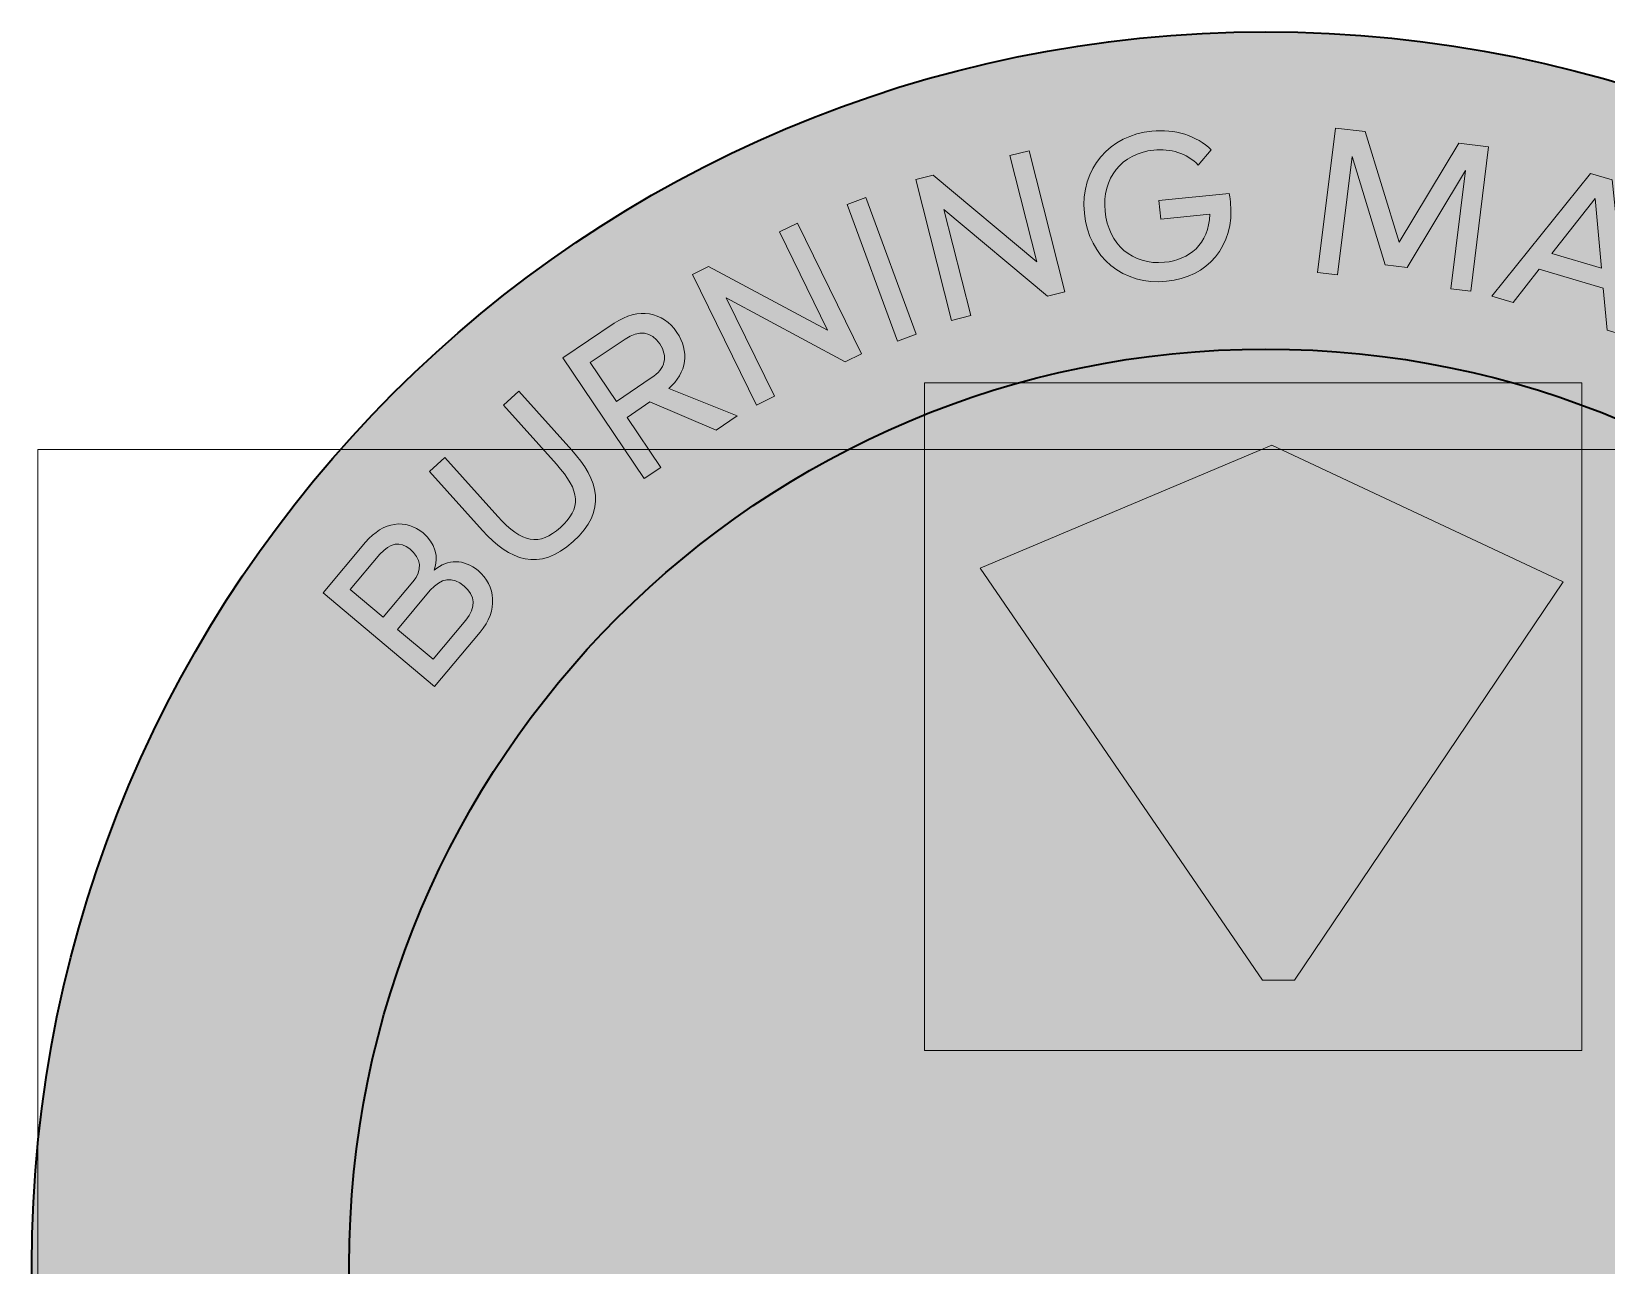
# Model space of a CAD drawing. Header units: millimetres. Extents: x 35 to 157, y -105 to -32.
# Drawn here: x 34.99 to 79.66, y -70 to -34.99 of the extents above; entities that cross this region are included whole.
import ezdxf

# ---------------------------------------------------------------- set-up
doc = ezdxf.new("R2010")
doc.units = ezdxf.units.MM
doc.header["$MEASUREMENT"] = 0
doc.layers.add('Layer 1', color=7, linetype='Continuous', lineweight=0)
picture_1 = doc.add_image_def('image1.png', size_in_pixel=(2001, 1330))
picture_2 = doc.add_image_def('image2.png', size_in_pixel=(363, 369))

# ---------------------------------------------------------------- blocks, each defined once
blk = doc.blocks.new('Block_3')
at = {"layer": 'Layer 1'}
h = blk.add_hatch(color=250, dxfattribs=at)
h.dxf.hatch_style = 2
edge = h.paths.add_edge_path()
edge.add_spline(control_points=[(68.999, -39.833), (69.12, -41.083), (68.347, -41.964), (67.185, -42.077), (65.965, -42.195), (64.976, -41.409), (64.854, -40.147), (64.729, -38.862), (65.592, -37.931), (66.771, -37.817), (67.417, -37.754), (68.039, -37.942), (68.451, -38.346), (68.451, -38.346), (68.085, -38.779), (68.085, -38.779), (67.75, -38.438), (67.299, -38.31), (66.824, -38.356), (65.902, -38.446), (65.35, -39.157), (65.44, -40.09), (65.532, -41.029), (66.218, -41.626), (67.127, -41.537), (67.825, -41.469), (68.387, -41.03), (68.41, -40.174), (68.41, -40.174), (67.02, -40.31), (67.02, -40.31), (67.02, -40.31), (66.968, -39.782), (66.968, -39.782), (66.968, -39.782), (68.957, -39.588), (68.957, -39.588), (68.975, -39.652), (68.985, -39.686), (68.999, -39.833)], knot_values=[0, 0, 0, 0, 1, 1, 1, 2, 2, 2, 3, 3, 3, 4, 4, 4, 5, 5, 5, 6, 6, 6, 7, 7, 7, 8, 8, 8, 9, 9, 9, 10, 10, 10, 11, 11, 11, 12, 12, 12, 13, 13, 13, 13], degree=3, periodic=0)
h = blk.add_hatch(color=250, dxfattribs=at)
h.dxf.hatch_style = 2
edge = h.paths.add_edge_path()
edge.add_spline(control_points=[(75.812, -42.359), (75.812, -42.359), (75.25, -42.289), (75.25, -42.289), (75.25, -42.289), (75.663, -38.937), (75.663, -38.937), (75.663, -38.937), (74.006, -41.685), (74.006, -41.685), (74.006, -41.685), (73.386, -41.608), (73.386, -41.608), (73.386, -41.608), (72.445, -38.54), (72.445, -38.54), (72.445, -38.54), (72.032, -41.893), (72.032, -41.893), (72.032, -41.893), (71.47, -41.823), (71.47, -41.823), (71.47, -41.823), (71.975, -37.728), (71.975, -37.728), (71.975, -37.728), (72.818, -37.831), (72.818, -37.831), (72.818, -37.831), (73.779, -40.968), (73.779, -40.968), (73.779, -40.968), (75.474, -38.159), (75.474, -38.159), (75.474, -38.159), (76.317, -38.263), (76.317, -38.263), (76.317, -38.263), (75.812, -42.359), (75.812, -42.359)], knot_values=[0, 0, 0, 0, 1, 1, 1, 2, 2, 2, 3, 3, 3, 4, 4, 4, 5, 5, 5, 6, 6, 6, 7, 7, 7, 8, 8, 8, 9, 9, 9, 10, 10, 10, 11, 11, 11, 12, 12, 12, 13, 13, 13, 13], degree=3, periodic=0)
h = blk.add_hatch(color=250, dxfattribs=at)
h.dxf.hatch_style = 2
edge = h.paths.add_edge_path()
edge.add_spline(control_points=[(63.283, -38.371), (63.283, -38.371), (64.301, -42.372), (64.301, -42.372), (64.301, -42.372), (63.804, -42.499), (63.804, -42.499), (63.804, -42.499), (60.871, -40.037), (60.871, -40.037), (60.871, -40.037), (61.637, -43.05), (61.637, -43.05), (61.637, -43.05), (61.088, -43.189), (61.088, -43.189), (61.088, -43.189), (60.071, -39.188), (60.071, -39.188), (60.071, -39.188), (60.568, -39.061), (60.568, -39.061), (60.568, -39.061), (63.501, -41.523), (63.501, -41.523), (63.501, -41.523), (62.735, -38.51), (62.735, -38.51), (62.735, -38.51), (63.283, -38.371), (63.283, -38.371)], knot_values=[0, 0, 0, 0, 1, 1, 1, 2, 2, 2, 3, 3, 3, 4, 4, 4, 5, 5, 5, 6, 6, 6, 7, 7, 7, 8, 8, 8, 9, 9, 9, 10, 10, 10, 10], degree=3, periodic=0)
h = blk.add_hatch(color=250, dxfattribs=at)
h.dxf.hatch_style = 2
edge = h.paths.add_edge_path()
edge.add_spline(control_points=[(79.517, -41.702), (79.517, -41.702), (79.338, -39.724), (79.338, -39.724), (79.338, -39.724), (78.108, -41.287), (78.108, -41.287), (78.108, -41.287), (79.517, -41.702), (79.517, -41.702)], knot_values=[0, 0, 0, 0, 1, 1, 1, 2, 2, 2, 3, 3, 3, 3], degree=3, periodic=0)
edge = h.paths.add_edge_path()
edge.add_spline(control_points=[(79.571, -42.271), (79.571, -42.271), (77.755, -41.736), (77.755, -41.736), (77.755, -41.736), (77.017, -42.674), (77.017, -42.674), (77.017, -42.674), (76.411, -42.496), (76.411, -42.496), (76.411, -42.496), (79.209, -39.016), (79.209, -39.016), (79.209, -39.016), (79.825, -39.198), (79.825, -39.198), (79.825, -39.198), (80.287, -43.639), (80.287, -43.639), (80.287, -43.639), (79.681, -43.46), (79.681, -43.46), (79.681, -43.46), (79.571, -42.271), (79.571, -42.271)], knot_values=[0, 0, 0, 0, 1, 1, 1, 2, 2, 2, 3, 3, 3, 4, 4, 4, 5, 5, 5, 6, 6, 6, 7, 7, 7, 8, 8, 8, 8], degree=3, periodic=0)
h = blk.add_hatch(color=250, dxfattribs=at)
h.dxf.hatch_style = 2
edge = h.paths.add_edge_path()
edge.add_spline(control_points=[(60.08, -43.576), (60.08, -43.576), (59.549, -43.772), (59.549, -43.772), (59.549, -43.772), (58.124, -39.898), (58.124, -39.898), (58.124, -39.898), (58.656, -39.703), (58.656, -39.703), (58.656, -39.703), (60.08, -43.576), (60.08, -43.576)], knot_values=[0, 0, 0, 0, 1, 1, 1, 2, 2, 2, 3, 3, 3, 4, 4, 4, 4], degree=3, periodic=0)
h = blk.add_hatch(color=250, dxfattribs=at)
h.dxf.hatch_style = 2
edge = h.paths.add_edge_path()
edge.add_spline(control_points=[(56.712, -40.423), (56.712, -40.423), (58.528, -44.131), (58.528, -44.131), (58.528, -44.131), (58.067, -44.357), (58.067, -44.357), (58.067, -44.357), (54.693, -42.548), (54.693, -42.548), (54.693, -42.548), (56.06, -45.34), (56.06, -45.34), (56.06, -45.34), (55.551, -45.589), (55.551, -45.589), (55.551, -45.589), (53.735, -41.881), (53.735, -41.881), (53.735, -41.881), (54.196, -41.656), (54.196, -41.656), (54.196, -41.656), (57.571, -43.464), (57.571, -43.464), (57.571, -43.464), (56.204, -40.672), (56.204, -40.672), (56.204, -40.672), (56.712, -40.423), (56.712, -40.423)], knot_values=[0, 0, 0, 0, 1, 1, 1, 2, 2, 2, 3, 3, 3, 4, 4, 4, 5, 5, 5, 6, 6, 6, 7, 7, 7, 8, 8, 8, 9, 9, 9, 10, 10, 10, 10], degree=3, periodic=0)
h = blk.add_hatch(color=250, dxfattribs=at)
h.dxf.hatch_style = 2
edge = h.paths.add_edge_path()
edge.add_spline(control_points=[(51.578, -45.49), (51.578, -45.49), (52.57, -44.82), (52.57, -44.82), (52.971, -44.549), (53.049, -44.212), (52.808, -43.855), (52.567, -43.498), (52.225, -43.445), (51.824, -43.715), (51.824, -43.715), (50.832, -44.385), (50.832, -44.385), (50.832, -44.385), (51.578, -45.49), (51.578, -45.49)], knot_values=[0, 0, 0, 0, 1, 1, 1, 2, 2, 2, 3, 3, 3, 4, 4, 4, 5, 5, 5, 5], degree=3, periodic=0)
edge = h.paths.add_edge_path()
edge.add_spline(control_points=[(52.532, -45.501), (52.532, -45.501), (51.881, -45.939), (51.881, -45.939), (51.881, -45.939), (52.838, -47.357), (52.838, -47.357), (52.838, -47.357), (52.369, -47.674), (52.369, -47.674), (52.369, -47.674), (50.059, -44.252), (50.059, -44.252), (50.059, -44.252), (51.521, -43.266), (51.521, -43.266), (52.205, -42.804), (52.898, -42.934), (53.297, -43.525), (53.657, -44.058), (53.58, -44.672), (53.064, -45.12), (53.064, -45.12), (55.004, -45.895), (55.004, -45.895), (55.004, -45.895), (54.407, -46.298), (54.407, -46.298), (54.407, -46.298), (52.532, -45.501), (52.532, -45.501)], knot_values=[0, 0, 0, 0, 1, 1, 1, 2, 2, 2, 3, 3, 3, 4, 4, 4, 5, 5, 5, 6, 6, 6, 7, 7, 7, 8, 8, 8, 9, 9, 9, 10, 10, 10, 10], degree=3, periodic=0)
h = blk.add_hatch(color=250, dxfattribs=at)
h.dxf.hatch_style = 2
edge = h.paths.add_edge_path()
edge.add_spline(control_points=[(47.779, -49.144), (47.779, -49.144), (46.277, -47.473), (46.277, -47.473), (46.277, -47.473), (46.716, -47.079), (46.716, -47.079), (46.716, -47.079), (48.217, -48.75), (48.217, -48.75), (48.903, -49.513), (49.391, -49.598), (49.992, -49.058), (50.589, -48.522), (50.569, -48.033), (49.876, -47.261), (49.876, -47.261), (48.374, -45.589), (48.374, -45.589), (48.374, -45.589), (48.813, -45.195), (48.813, -45.195), (48.813, -45.195), (50.314, -46.867), (50.314, -46.867), (51.067, -47.704), (51.337, -48.579), (50.355, -49.462), (49.385, -50.333), (48.547, -50), (47.779, -49.144)], knot_values=[0, 0, 0, 0, 1, 1, 1, 2, 2, 2, 3, 3, 3, 4, 4, 4, 5, 5, 5, 6, 6, 6, 7, 7, 7, 8, 8, 8, 9, 9, 9, 10, 10, 10, 10], degree=3, periodic=0)
h = blk.add_hatch(color=250, dxfattribs=at)
h.dxf.hatch_style = 2
edge = h.paths.add_edge_path()
edge.add_spline(control_points=[(47.258, -50.723), (46.937, -50.454), (46.601, -50.487), (46.302, -50.844), (46.302, -50.844), (45.373, -51.951), (45.373, -51.951), (45.373, -51.951), (46.38, -52.796), (46.38, -52.796), (46.38, -52.796), (47.309, -51.689), (47.309, -51.689), (47.608, -51.332), (47.578, -50.992), (47.258, -50.723)], knot_values=[0, 0, 0, 0, 1, 1, 1, 2, 2, 2, 3, 3, 3, 4, 4, 4, 5, 5, 5, 5], degree=3, periodic=0)
edge = h.paths.add_edge_path()
edge.add_spline(control_points=[(44.032, -50.825), (44.032, -50.825), (44.967, -51.61), (44.967, -51.61), (44.967, -51.61), (45.808, -50.607), (45.808, -50.607), (46.089, -50.273), (46.043, -49.942), (45.718, -49.669), (45.451, -49.446), (45.154, -49.488), (44.873, -49.823), (44.873, -49.823), (44.032, -50.825), (44.032, -50.825)], knot_values=[0, 0, 0, 0, 1, 1, 1, 2, 2, 2, 3, 3, 3, 4, 4, 4, 5, 5, 5, 5], degree=3, periodic=0)
edge = h.paths.add_edge_path()
edge.add_spline(control_points=[(47.655, -50.286), (48.165, -50.715), (48.231, -51.416), (47.715, -52.03), (47.715, -52.03), (46.423, -53.57), (46.423, -53.57), (46.423, -53.57), (43.262, -50.918), (43.262, -50.918), (43.262, -50.918), (44.467, -49.482), (44.467, -49.482), (44.967, -48.885), (45.609, -48.808), (46.097, -49.217), (46.435, -49.502), (46.553, -49.893), (46.411, -50.274), (46.801, -49.947), (47.257, -49.953), (47.655, -50.286)], knot_values=[0, 0, 0, 0, 1, 1, 1, 2, 2, 2, 3, 3, 3, 4, 4, 4, 5, 5, 5, 6, 6, 6, 7, 7, 7, 7], degree=3, periodic=0)
for points, knots in [([(68.999, -39.833), (69.12, -41.083), (68.347, -41.964), (67.185, -42.077), (65.965, -42.195), (64.976, -41.409), (64.854, -40.147), (64.729, -38.862), (65.592, -37.931), (66.771, -37.817), (67.417, -37.754), (68.039, -37.942), (68.451, -38.346), (68.451, -38.346), (68.085, -38.779), (68.085, -38.779), (67.75, -38.438), (67.299, -38.31), (66.824, -38.356), (65.902, -38.446), (65.35, -39.157), (65.44, -40.09), (65.532, -41.029), (66.218, -41.626), (67.127, -41.537), (67.825, -41.469), (68.387, -41.03), (68.41, -40.174), (68.41, -40.174), (67.02, -40.31), (67.02, -40.31), (67.02, -40.31), (66.968, -39.782), (66.968, -39.782), (66.968, -39.782), (68.957, -39.588), (68.957, -39.588), (68.975, -39.652), (68.985, -39.686), (68.999, -39.833)], [0, 0, 0, 0, 1, 1, 1, 2, 2, 2, 3, 3, 3, 4, 4, 4, 5, 5, 5, 6, 6, 6, 7, 7, 7, 8, 8, 8, 9, 9, 9, 10, 10, 10, 11, 11, 11, 12, 12, 12, 13, 13, 13, 13]), ([(75.812, -42.359), (75.812, -42.359), (75.25, -42.289), (75.25, -42.289), (75.25, -42.289), (75.663, -38.937), (75.663, -38.937), (75.663, -38.937), (74.006, -41.685), (74.006, -41.685), (74.006, -41.685), (73.386, -41.608), (73.386, -41.608), (73.386, -41.608), (72.445, -38.54), (72.445, -38.54), (72.445, -38.54), (72.032, -41.893), (72.032, -41.893), (72.032, -41.893), (71.47, -41.823), (71.47, -41.823), (71.47, -41.823), (71.975, -37.728), (71.975, -37.728), (71.975, -37.728), (72.818, -37.831), (72.818, -37.831), (72.818, -37.831), (73.779, -40.968), (73.779, -40.968), (73.779, -40.968), (75.474, -38.159), (75.474, -38.159), (75.474, -38.159), (76.317, -38.263), (76.317, -38.263), (76.317, -38.263), (75.812, -42.359), (75.812, -42.359)], [0, 0, 0, 0, 1, 1, 1, 2, 2, 2, 3, 3, 3, 4, 4, 4, 5, 5, 5, 6, 6, 6, 7, 7, 7, 8, 8, 8, 9, 9, 9, 10, 10, 10, 11, 11, 11, 12, 12, 12, 13, 13, 13, 13]), ([(63.283, -38.371), (63.283, -38.371), (64.301, -42.372), (64.301, -42.372), (64.301, -42.372), (63.804, -42.499), (63.804, -42.499), (63.804, -42.499), (60.871, -40.037), (60.871, -40.037), (60.871, -40.037), (61.637, -43.05), (61.637, -43.05), (61.637, -43.05), (61.088, -43.189), (61.088, -43.189), (61.088, -43.189), (60.071, -39.188), (60.071, -39.188), (60.071, -39.188), (60.568, -39.061), (60.568, -39.061), (60.568, -39.061), (63.501, -41.523), (63.501, -41.523), (63.501, -41.523), (62.735, -38.51), (62.735, -38.51), (62.735, -38.51), (63.283, -38.371), (63.283, -38.371)], [0, 0, 0, 0, 1, 1, 1, 2, 2, 2, 3, 3, 3, 4, 4, 4, 5, 5, 5, 6, 6, 6, 7, 7, 7, 8, 8, 8, 9, 9, 9, 10, 10, 10, 10]), ([(79.571, -42.271), (79.571, -42.271), (77.755, -41.736), (77.755, -41.736), (77.755, -41.736), (77.017, -42.674), (77.017, -42.674), (77.017, -42.674), (76.411, -42.496), (76.411, -42.496), (76.411, -42.496), (79.209, -39.016), (79.209, -39.016), (79.209, -39.016), (79.825, -39.198), (79.825, -39.198), (79.825, -39.198), (80.287, -43.639), (80.287, -43.639), (80.287, -43.639), (79.681, -43.46), (79.681, -43.46), (79.681, -43.46), (79.571, -42.271), (79.571, -42.271)], [0, 0, 0, 0, 1, 1, 1, 2, 2, 2, 3, 3, 3, 4, 4, 4, 5, 5, 5, 6, 6, 6, 7, 7, 7, 8, 8, 8, 8]), ([(60.08, -43.576), (60.08, -43.576), (59.549, -43.772), (59.549, -43.772), (59.549, -43.772), (58.124, -39.898), (58.124, -39.898), (58.124, -39.898), (58.656, -39.703), (58.656, -39.703), (58.656, -39.703), (60.08, -43.576), (60.08, -43.576)], [0, 0, 0, 0, 1, 1, 1, 2, 2, 2, 3, 3, 3, 4, 4, 4, 4]), ([(79.517, -41.702), (79.517, -41.702), (79.338, -39.724), (79.338, -39.724), (79.338, -39.724), (78.108, -41.287), (78.108, -41.287), (78.108, -41.287), (79.517, -41.702), (79.517, -41.702)], [0, 0, 0, 0, 1, 1, 1, 2, 2, 2, 3, 3, 3, 3]), ([(56.712, -40.423), (56.712, -40.423), (58.528, -44.131), (58.528, -44.131), (58.528, -44.131), (58.067, -44.357), (58.067, -44.357), (58.067, -44.357), (54.693, -42.548), (54.693, -42.548), (54.693, -42.548), (56.06, -45.34), (56.06, -45.34), (56.06, -45.34), (55.551, -45.589), (55.551, -45.589), (55.551, -45.589), (53.735, -41.881), (53.735, -41.881), (53.735, -41.881), (54.196, -41.656), (54.196, -41.656), (54.196, -41.656), (57.571, -43.464), (57.571, -43.464), (57.571, -43.464), (56.204, -40.672), (56.204, -40.672), (56.204, -40.672), (56.712, -40.423), (56.712, -40.423)], [0, 0, 0, 0, 1, 1, 1, 2, 2, 2, 3, 3, 3, 4, 4, 4, 5, 5, 5, 6, 6, 6, 7, 7, 7, 8, 8, 8, 9, 9, 9, 10, 10, 10, 10]), ([(52.532, -45.501), (52.532, -45.501), (51.881, -45.939), (51.881, -45.939), (51.881, -45.939), (52.838, -47.357), (52.838, -47.357), (52.838, -47.357), (52.369, -47.674), (52.369, -47.674), (52.369, -47.674), (50.059, -44.252), (50.059, -44.252), (50.059, -44.252), (51.521, -43.266), (51.521, -43.266), (52.205, -42.804), (52.898, -42.934), (53.297, -43.525), (53.657, -44.058), (53.58, -44.672), (53.064, -45.12), (53.064, -45.12), (55.004, -45.895), (55.004, -45.895), (55.004, -45.895), (54.407, -46.298), (54.407, -46.298), (54.407, -46.298), (52.532, -45.501), (52.532, -45.501)], [0, 0, 0, 0, 1, 1, 1, 2, 2, 2, 3, 3, 3, 4, 4, 4, 5, 5, 5, 6, 6, 6, 7, 7, 7, 8, 8, 8, 9, 9, 9, 10, 10, 10, 10]), ([(51.578, -45.49), (51.578, -45.49), (52.57, -44.82), (52.57, -44.82), (52.971, -44.549), (53.049, -44.212), (52.808, -43.855), (52.567, -43.498), (52.225, -43.445), (51.824, -43.715), (51.824, -43.715), (50.832, -44.385), (50.832, -44.385), (50.832, -44.385), (51.578, -45.49), (51.578, -45.49)], [0, 0, 0, 0, 1, 1, 1, 2, 2, 2, 3, 3, 3, 4, 4, 4, 5, 5, 5, 5]), ([(47.779, -49.144), (47.779, -49.144), (46.277, -47.473), (46.277, -47.473), (46.277, -47.473), (46.716, -47.079), (46.716, -47.079), (46.716, -47.079), (48.217, -48.75), (48.217, -48.75), (48.903, -49.513), (49.391, -49.598), (49.992, -49.058), (50.589, -48.522), (50.569, -48.033), (49.876, -47.261), (49.876, -47.261), (48.374, -45.589), (48.374, -45.589), (48.374, -45.589), (48.813, -45.195), (48.813, -45.195), (48.813, -45.195), (50.314, -46.867), (50.314, -46.867), (51.067, -47.704), (51.337, -48.579), (50.355, -49.462), (49.385, -50.333), (48.547, -50), (47.779, -49.144)], [0, 0, 0, 0, 1, 1, 1, 2, 2, 2, 3, 3, 3, 4, 4, 4, 5, 5, 5, 6, 6, 6, 7, 7, 7, 8, 8, 8, 9, 9, 9, 10, 10, 10, 10]), ([(47.655, -50.286), (48.165, -50.715), (48.231, -51.416), (47.715, -52.03), (47.715, -52.03), (46.423, -53.57), (46.423, -53.57), (46.423, -53.57), (43.262, -50.918), (43.262, -50.918), (43.262, -50.918), (44.467, -49.482), (44.467, -49.482), (44.967, -48.885), (45.609, -48.808), (46.097, -49.217), (46.435, -49.502), (46.553, -49.893), (46.411, -50.274), (46.801, -49.947), (47.257, -49.953), (47.655, -50.286)], [0, 0, 0, 0, 1, 1, 1, 2, 2, 2, 3, 3, 3, 4, 4, 4, 5, 5, 5, 6, 6, 6, 7, 7, 7, 7]), ([(44.032, -50.825), (44.032, -50.825), (44.967, -51.61), (44.967, -51.61), (44.967, -51.61), (45.808, -50.607), (45.808, -50.607), (46.089, -50.273), (46.043, -49.942), (45.718, -49.669), (45.451, -49.446), (45.154, -49.488), (44.873, -49.823), (44.873, -49.823), (44.032, -50.825), (44.032, -50.825)], [0, 0, 0, 0, 1, 1, 1, 2, 2, 2, 3, 3, 3, 4, 4, 4, 5, 5, 5, 5]), ([(47.258, -50.723), (46.937, -50.454), (46.601, -50.487), (46.302, -50.844), (46.302, -50.844), (45.373, -51.951), (45.373, -51.951), (45.373, -51.951), (46.38, -52.796), (46.38, -52.796), (46.38, -52.796), (47.309, -51.689), (47.309, -51.689), (47.608, -51.332), (47.578, -50.992), (47.258, -50.723)], [0, 0, 0, 0, 1, 1, 1, 2, 2, 2, 3, 3, 3, 4, 4, 4, 5, 5, 5, 5])]:
    blk.add_open_spline(points, degree=3, knots=knots, dxfattribs=at)
blk = doc.blocks.new('Block_2')
at = {"layer": 'Layer 1'}
blk.add_blockref('Block_3', (0, 0), dxfattribs=at)
blk = doc.blocks.new('Block_6')
at = {"layer": 'Layer 1'}
blk.add_lwpolyline([(69.908, -61.907), (61.899, -50.217), (70.166, -46.729), (78.433, -50.604), (70.812, -61.907)], close=True, dxfattribs=at)
image = blk.add_image(picture_2, insert=(60.323, -63.903), size_in_units=(18.64, 18.948), dxfattribs=at)

msp = doc.modelspace()

# ---------------------------------------------------------------- hatches: boundary and pattern name
at = {"layer": 'Layer 1'}
h = msp.add_hatch(color=7, dxfattribs=at)
h.dxf.hatch_style = 2
edge = h.paths.add_edge_path()
edge.add_arc((70, -70), 35, 0, 360)

# ---------------------------------------------------------------- linework, layer by layer
at = {"layer": 'Layer 1', "color": 250, "lineweight": 35}
for radius in [35, 26]:
    msp.add_circle((70, -70), radius, dxfattribs=at)

# ---------------------------------------------------------------- block references
at = {"layer": 'Layer 1'}
for name in ['Block_2', 'Block_6']:
    msp.add_blockref(name, (0, 0), dxfattribs=at)

# ---------------------------------------------------------------- pictures from other files: only their frames are drawn
image = msp.add_image(picture_1, insert=(35.166, -93.153), size_in_units=(69.668, 46.306), dxfattribs=at)

doc.saveas('drawing.dxf')
